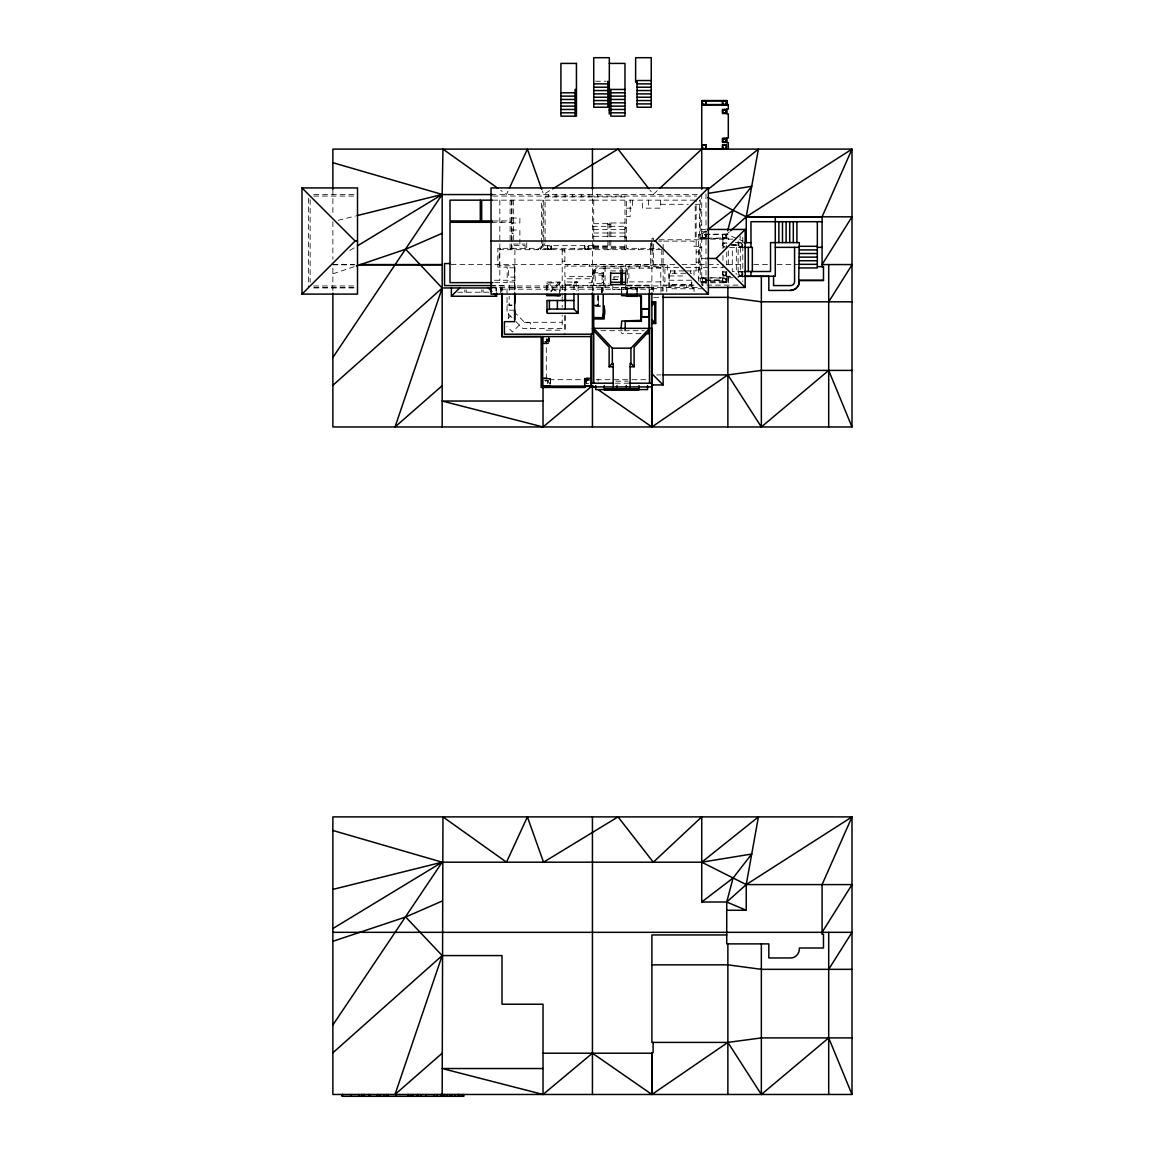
<?xml version="1.0" encoding="UTF-8"?>
<svg xmlns="http://www.w3.org/2000/svg" width="1154" height="1154" viewBox="0 0 1154 1154"><rect width="100%" height="100%" fill="white"/><g stroke="black" fill="none" stroke-linecap="round" stroke-linejoin="round"><path stroke-width="0.75" stroke-dasharray="5 3.75" d="M612.774 286.336L612.774 289.683L625.756 289.683L625.756 286.336M625.756 275.114L625.756 264.497M666.767 291.659L666.767 287.461M685.793 273.282L669.046 273.282L669.046 288.774L702.829 288.774M691.736 281.648L691.736 284.504L669.046 284.504M692.862 288.774L692.862 287.461M694.016 291.616L694.016 288.774M702.829 285.774L702.829 282.759M578.197 290.895L577.865 281.951L574.476 281.994L574.259 284.475L565.229 284.49L565.229 290.895M507.991 191.189L506.505 194.435L500.735 190.309M593.488 270.916L592.377 275.056A8.28 8.28 0 0 1 593.488 270.916L596.517 267.887A8.28 8.28 0 0 1 600.657 266.776L663.161 266.776M550.602 291.14L552.896 288.846L546.621 283.105M551.136 291.673L553.43 289.38L555.723 291.673M508.106 318.36L510.429 316.052M519.401 325.053L512.448 331.977L506.837 326.351M657.246 190.756L653.308 194.435L650.005 190.179M729.328 231.911L726.731 234.233L742.988 241.128M706.003 230.959L701.733 234.233L726.991 234.103L726.991 238.402L701.733 238.402M549.636 190.713L543.534 194.435L542.337 191.074M349.806 250.49L354.422 247.692M332.871 273.815L354.711 266.516M338.079 220.342L355.418 216.029M595.507 81.227L606.124 81.227M313.874 194.564L354.018 194.564M491.027 194.564L701.733 194.564L701.733 285.11L739.238 285.11M313.643 196.065L353.989 196.065M492.816 196.065L696.655 196.065M592.377 196.93L545.106 196.93L545.106 242.196M592.377 200.003L593.733 200.003M492.7 200.147L592.377 200.147M593.733 200.147L624.978 200.147M695.213 200.147L626.333 200.147L626.333 248.326L659.511 248.326M660.651 204.287L688.303 204.287M695.213 204.287L699.353 204.287M626.333 208.153L632.479 208.153L632.479 200.147M699.353 209.869L701.733 209.869M626.333 216.548L630.214 216.548L630.214 200.147M511.453 218.019L519.877 218.019L519.877 222.953L511.453 222.953M493.263 220.933L511.972 220.933L511.972 200.147M491.546 222.289L511.972 222.289L511.972 248.326M624.978 222.982L607.884 222.982L607.884 239.671M511.972 223.357L513.328 223.357M593.733 223.674L607.884 223.674M607.884 224.641L610.827 224.641M699.353 225.088L701.733 225.088M592.377 226.314L624.978 226.314M624.978 227.093L626.333 227.093M701.733 229.444L705.209 229.444M593.733 229.646L607.884 229.646M610.827 229.646L624.978 229.646M511.453 230.035L519.877 230.035L519.877 248.326M701.733 231.795L707.085 231.795M593.733 232.993L607.884 232.993M610.827 232.993L624.978 232.993M511.972 233.642L513.328 233.642M726.731 234.363L698.516 234.363L698.516 281.836L726.731 281.836L726.731 282.759L726.731 271.507M593.733 236.325L607.884 236.325M610.827 236.325L624.978 236.325M624.978 237.493L625.237 227.093M624.978 237.912L626.333 237.912M698.516 238.142L728.304 238.027L728.304 242.643M701.733 239.138L736.396 239.138M659.122 239.772L699.353 239.772L699.353 200.147M658.444 241.128L661.805 241.128M735.386 242.643L742.686 242.499M513.328 244.057L525.084 244.057M730.121 244.547L736.959 244.547L736.959 245.47L729.472 245.47M733.54 244.807L736.959 244.807M732.949 244.936L736.425 245.47M593.733 245.672L545.106 245.672L545.106 249.682M593.733 245.975L609.24 245.975M593.733 246.336L607.884 246.336M610.827 246.336L624.978 246.336M593.733 247.403L624.978 247.403M699.353 247.273L701.733 247.273M729.631 247.374L744.316 247.374M592.377 248.326L542.856 248.326L542.856 200.147M593.733 248.326L607.884 248.326M610.827 248.326L624.978 248.326M661.17 249.682L499.177 249.682L499.177 265.795L514.67 265.795L514.67 291.024M652.068 250.75L653.424 250.75M562.186 250.88L564.869 250.88M696.15 251.947L698.516 251.947M701.733 258.453L705.339 258.453M652.068 260.891L653.424 260.891M562.186 261.165L564.869 261.165M696.15 262.232L698.516 262.232M332.871 264.569L354.494 264.569M451.113 264.569L675.35 264.569M681.956 264.569L718.61 264.569M726.731 264.569L742.916 264.569M753.721 264.569L769.083 264.569M777.104 264.569L797.919 264.569M332.871 264.829L354.379 264.829M625.756 266.098L595.175 266.098L595.175 272.777L603.455 272.777L603.455 283.35L608.663 283.35M678.624 267.454L651.895 267.454L651.895 292.222M685.75 267.454L723.169 267.454M514.67 267.8L508.654 267.8L508.654 277.148L514.67 277.148M605.057 268.132L620.953 268.132M603.701 268.839L605.057 268.839M620.953 268.839L622.309 268.839M699.353 268.94L701.733 268.94M610.625 270.93L625.583 270.93M684.005 270.916L667.3 270.916L667.3 264.497L653.424 264.497L653.424 238.2L652.068 238.2L652.068 248.326M686.529 270.916L696.15 270.916L696.15 200.147M742.988 271.507L732.3 271.507L732.3 247.374M691.736 273.282L690.28 273.282L690.28 270.916M603.701 273.743L593.964 273.253A6.924 6.924 0 0 1 600.657 268.132L603.701 268.132L603.701 286.105M603.701 275.099L593.733 275.099L593.733 286.105M669.046 275.95L686.5 275.95M602.099 276.138L603.701 276.138M726.731 276.239L730.237 276.239M738.849 276.239L742.512 276.239M726.731 276.383L730.237 276.383M738.445 276.383L743.724 276.383M613.813 276.917L619.409 276.917M701.733 277.768L736.396 277.768M698.516 278.056L722.952 278.056L722.952 264.179M612.774 279.297L623.016 279.297M612.774 279.657L619.265 279.657M705.786 279.903L722.88 279.903L722.88 280.84L705.786 280.84M494.489 280.263L514.915 280.263M669.046 280.234L691.736 280.234M705.786 280.566L722.88 280.566M514.67 282.038L509.188 282.038L509.188 294.544M574.331 282.153L577.62 282.283L565.503 281.908L565.402 292.496M602.099 282.283L603.455 282.283M602.099 282.542L603.701 282.542M494.662 282.643L507.169 282.643L507.169 267.151L497.821 267.151L497.821 248.326L541.5 248.326L541.5 200.147M701.733 282.759L728.304 282.788L728.304 276.239M560.238 283.105L553.963 288.846L556.257 291.14M514.67 283.956L515.304 290.996M612.774 285.168L588.901 285.168L588.901 282.759L591.713 282.759L591.713 278.763L564.869 278.763L564.869 291.024M627.545 285.168L649.01 285.168L649.529 295.366M694.016 285.096L663.161 285.096L663.161 249.682M565.143 285.442L609.254 285.442M625.756 285.442L649.01 285.442M490.205 285.572L504.356 285.572L504.356 282.643M313.643 285.976L353.989 285.976M491.027 285.976L609.038 285.976M626.925 285.976L696.655 285.976M313.874 287.461L354.018 287.461M491.027 287.461L698.401 287.461M626.824 287.678L621.746 287.678L621.746 294.198M637.109 287.678L649.529 287.678M313.874 287.952L354.018 287.952M491.027 287.952L502.004 287.952L502.004 291.558M514.915 287.952L507.039 287.952L507.039 312.647L511.886 317.523M621.487 287.865L649.125 287.865L649.125 291.385M602.143 288.269L601.883 294.659M651.895 288.673L660.982 288.673L660.982 292.222M626.954 288.846L636.979 288.846M500.677 289.192L653.236 289.192M457.763 292.222L492.585 292.222M598.277 296.261L598.277 300.242M653.669 297.343L660.737 297.343M598.277 301.266L598.277 304.67M507.039 305.045L512.78 305.045M593.733 305.074L597.743 305.074M511.929 305.276L509.188 305.276L509.188 296.333M593.733 305.478L602.143 305.478M595.305 305.868L602.143 305.868M595.435 306.228L601.811 306.228M514.395 310.166L508.654 310.166L508.654 319.514M524.392 322.312L562.186 322.312M546.304 330.174L562.186 330.174M600.931 330.736L622.525 330.736M624.328 330.736L644.134 330.736M641.018 333.665L622.28 333.665L621.083 332.467M543.678 342.017L547.746 342.017L547.746 337.949M543.029 342.983L549.304 343.791L549.304 338.382M545.755 343.257L548.77 343.257L548.77 336.579M542.495 343.517L549.03 343.517L549.03 336.579M542.221 343.791L549.304 343.791M656.669 374.906L660.737 374.906M542.221 377.964L550.631 377.964L550.631 386.388M591.353 377.964L584.285 377.964L584.285 386.388M542.495 378.238L550.371 378.238L550.371 382.969M587.949 378.238L584.544 378.238L584.544 386.114M545.698 378.498L550.097 378.498L550.097 384.383M588.093 378.498L584.818 378.498L584.818 385.854M544.731 378.772L549.838 378.772L549.838 383.878M591.353 378.772L585.078 378.772L585.078 385.58M589.189 379.709L546.304 379.709L546.304 336.838M596.286 379.709L630.228 379.709M631.988 379.709L648.058 379.709M544.342 380.171L548.41 380.171L548.41 384.239M589.665 380.171L585.597 380.171L585.597 384.239M615.847 381.181L628.252 381.181M615.327 383.2L630.084 383.2M576.019 281.807L576.351 290.765M513.992 311.695L524.983 322.716L530.537 322.716L530.537 328.457M516.026 321.677L522.791 328.457L562.186 328.457L562.186 315.23M742.801 237.133L742.801 281.562M740.32 247.374L740.32 271.507M740.132 236.022L740.132 239.138M738.127 240.897L738.127 277.768M736.959 274.335L735.891 273.397M736.31 247.374L736.31 271.507M728.304 250.822L728.304 264.612M727.871 276.383L727.871 285.11M726.731 234.103L726.731 243.335M726.731 251.947L726.731 264.843M726.501 234.219L726.501 238.287M722.952 238.142L722.952 248.557M722.952 255.496L722.952 262.434M722.433 234.219L722.433 238.287M714.326 279.903L714.326 280.84M706.161 234.219L706.161 238.287M706.003 193.843L706.003 229.444M706.003 231.233L706.003 259.708M706.003 261.482L706.003 288.183M702.094 234.219L702.094 238.287M700.233 199.656L700.233 282.369M695.213 206.061L695.213 239.772M694.016 275.128L694.016 270.137L699.353 270.137L699.353 246.336L694.016 246.336L694.016 241.128L663.161 241.128L663.161 247.966M691.736 282.153L691.736 287.461M686.673 285.096L686.673 287.461M674.989 270.916L674.989 273.282M674.253 270.916L674.253 273.282M670.907 285.096L670.907 287.461M670.517 270.916L670.517 273.282M669.046 273.282L669.046 287.461M663.117 287.461L663.117 291.01M662.18 287.461L662.18 291.039M661.805 249.682L661.805 266.776M660.651 200.147L660.651 208.153L642.36 208.153L642.36 200.147M660.795 286.105L660.795 268.132L627.646 268.132L627.646 286.105M653.236 287.461L653.236 291.746M652.89 248.326L652.89 249.682M652.068 249.682L652.068 264.497L564.869 264.497L564.869 249.682M651.721 241.128L651.721 248.326M650.856 264.497L650.856 265.853M650.611 249.682L650.611 266.776M650.366 243.191L650.366 248.326M649.01 266.776L649.01 268.132M648.505 200.147L648.505 208.153M640.585 264.497L640.585 265.853M639.532 266.776L639.532 268.132M638.335 248.326L638.335 249.682M637.109 287.461L637.109 294.198M636.979 291.832L636.979 288.183L626.954 288.183L626.954 293.318M628.05 248.326L628.05 249.682M627.632 288.846L627.632 293.938M626.824 287.461L626.824 294.299M626.29 271.724L626.29 268.132L622.309 268.132L622.309 271.724M625.756 286.856L625.756 289.683M624.978 249.682L624.978 196.93L593.733 196.93L593.733 249.682M621.487 287.461L621.487 293.981M621.241 194.564L621.241 196.93M620.953 266.776L620.953 271.724M614.015 276.917L614.015 279.297M611.072 264.497L611.072 266.098M610.827 222.982L610.827 249.682M609.24 222.982L609.24 249.682M607.884 240.696L607.884 249.682M605.057 266.776L605.057 287.461M603.21 287.461L603.21 291.01M602.417 287.461L602.417 291.068M602.099 275.099L602.099 283.35L595.175 283.35L595.175 275.099M602.143 287.461L602.143 294.659M601.609 287.461L601.609 293.866M598.277 295.453L598.277 305.478M598.118 379.709L598.118 381.181M597.743 295.453L597.743 305.478M597.469 194.564L597.469 196.93M593.733 287.461L593.733 291.01M592.435 189.963L592.435 291.327M589.434 264.497L589.434 266.098M588.901 194.564L588.901 196.93M588.756 245.614L588.756 249.682M584.689 245.614L584.761 249.682M581.558 194.564L581.558 196.93M574.49 248.326L574.49 249.682M573.956 284.49L573.956 290.895M572.485 194.564L572.485 196.93M567.941 264.497L567.941 266.098M565.143 194.564L565.143 196.93M565.143 315.576L565.143 331.53M564.869 315.547L564.869 334.819M562.186 249.682L562.186 295.741M562.186 296.578L562.186 307.209M560.238 291.313L560.238 282.038L546.621 282.038L546.621 294.587M559.704 294.587L559.171 282.571L547.155 283.105L547.155 294.587M559.171 282.038L553.43 288.312L547.688 282.038M556.055 194.564L556.055 196.93M551.497 245.614L551.497 249.682M548.713 194.564L548.713 196.93M548.496 336.579L548.496 342.983M547.429 245.614L547.429 249.682M543.75 200.147L543.75 239.614M540.678 248.326L540.678 249.682M529.729 248.326L529.729 249.682M526.743 242.715L526.743 248.326M525.084 248.326L525.084 245.413L513.328 245.413L513.328 248.326M514.915 249.682L514.915 291.76M514.395 267.8L514.395 277.148M513.328 200.147L513.328 242.311M511.453 200.147L511.453 248.326M510.775 248.326L510.775 249.682M510.097 200.147L510.097 249.682M501.817 220.933L501.817 222.289M501.875 288.082L501.875 291.688M500.49 248.326L500.49 249.682M500.677 287.952L500.677 293.909M499.826 200.147L499.826 280.263M496.581 287.952L496.581 291.27M495.917 287.952L495.917 290.996M483.137 289.856L483.137 292.222M481.795 289.856L481.795 292.222M466.173 289.856L466.173 292.222M464.831 289.856L464.831 292.222M332.871 189.963L332.871 213.057M332.871 221.64L332.871 259.232M332.871 268.132L332.871 291.616M310.137 199.656L310.137 282.369M308.637 198.142L308.637 287.952M544.832 243.537A8.28 8.28 0 0 1 543.996 245.542L540.966 248.572A8.28 8.28 0 0 1 536.826 249.682M543.231 244.057A6.924 6.924 0 0 1 536.826 248.326M546.852 339.031A1.486 1.486 0 0 1 545.207 341.382M547.241 338.915A1.875 1.875 0 0 1 545.222 341.786M588.583 383.344A1.486 1.486 0 0 1 586.549 383.229A1.486 1.486 0 0 1 586.549 381.195A1.486 1.486 0 0 1 588.583 381.08M586.549 383.748A1.875 1.875 0 0 1 586.001 381.267A1.875 1.875 0 0 1 588.425 380.517M545.236 381.253A1.486 1.486 0 0 1 547.4 381.137A1.486 1.486 0 0 1 547.4 383.287A1.486 1.486 0 0 1 545.236 383.157M545.294 380.676A1.875 1.875 0 0 1 547.905 381.137A1.875 1.875 0 0 1 547.443 383.748M724.207 246.466A1.486 1.486 0 0 1 723.183 244.259A1.486 1.486 0 0 1 725.606 244.042M723.991 246.812A1.875 1.875 0 0 1 722.851 244.071A1.875 1.875 0 0 1 725.794 243.682M726.501 242.96L722.433 242.96L722.433 247.043L726.501 247.043L726.501 242.96M742.585 242.96L738.517 242.96L738.517 247.043L742.585 247.043L742.585 242.96M664.935 265.853L628.887 265.853L628.887 281.879L664.935 281.879L664.935 265.853M593.82 266.098L564.869 266.098L564.869 276.383L593.82 276.383L593.82 266.098M726.501 271.825L722.433 271.825L722.433 275.893L726.501 275.893L726.501 271.825M742.585 271.825L738.517 271.825L738.517 275.893L742.585 275.893L742.585 271.825M706.161 278.302L702.094 278.302L702.094 282.369L706.161 282.369L706.161 278.302M726.501 278.302L722.433 278.302L722.433 282.369L726.501 282.369L726.501 278.302M585.972 248.932A1.486 1.486 0 0 0 588.194 247.648A1.486 1.486 0 0 0 585.972 246.365A1.486 1.486 0 0 0 585.972 248.932M585.641 249.177A1.875 1.875 0 0 0 588.583 247.807A1.875 1.875 0 0 0 585.929 245.946A1.875 1.875 0 0 0 585.641 249.177M548.727 248.932A1.486 1.486 0 0 0 550.948 247.648A1.486 1.486 0 0 0 548.727 246.365A1.486 1.486 0 0 0 548.727 248.932M548.395 249.177A1.875 1.875 0 0 0 551.323 247.807A1.875 1.875 0 0 0 548.669 245.946A1.875 1.875 0 0 0 548.395 249.177M739.815 275.142A1.486 1.486 0 0 0 742.036 273.859A1.486 1.486 0 0 0 739.815 272.575A1.486 1.486 0 0 0 739.815 275.142M739.483 275.388A1.875 1.875 0 0 0 742.426 274.017A1.875 1.875 0 0 0 739.772 272.156A1.875 1.875 0 0 0 739.483 275.388M739.815 246.292A1.486 1.486 0 0 0 742.036 244.994A1.486 1.486 0 0 0 739.815 243.71A1.486 1.486 0 0 0 739.815 246.292M739.483 246.538A1.875 1.875 0 0 0 742.426 245.167A1.875 1.875 0 0 0 739.772 243.306A1.875 1.875 0 0 0 739.483 246.538M703.377 237.536A1.486 1.486 0 0 0 705.613 236.253A1.486 1.486 0 0 0 703.377 234.969A1.486 1.486 0 0 0 703.377 237.536M703.046 237.796A1.875 1.875 0 0 0 705.988 236.426A1.875 1.875 0 0 0 703.334 234.565A1.875 1.875 0 0 0 703.046 237.796M723.731 237.536A1.486 1.486 0 0 0 725.953 236.253A1.486 1.486 0 0 0 723.731 234.969A1.486 1.486 0 0 0 723.731 237.536M723.399 237.796A1.875 1.875 0 0 0 726.342 236.426A1.875 1.875 0 0 0 723.673 234.565A1.875 1.875 0 0 0 723.399 237.796M703.377 281.619A1.486 1.486 0 0 0 705.613 280.335A1.486 1.486 0 0 0 703.377 279.052A1.486 1.486 0 0 0 703.377 281.619M703.046 281.864A1.875 1.875 0 0 0 705.988 280.494A1.875 1.875 0 0 0 703.334 278.633A1.875 1.875 0 0 0 703.046 281.864M723.731 281.619A1.486 1.486 0 0 0 725.953 280.335A1.486 1.486 0 0 0 723.731 279.052A1.486 1.486 0 0 0 723.731 281.619M723.399 281.864A1.875 1.875 0 0 0 726.342 280.494A1.875 1.875 0 0 0 723.673 278.633A1.875 1.875 0 0 0 723.399 281.864M723.731 275.142A1.486 1.486 0 0 0 725.953 273.859A1.486 1.486 0 0 0 723.731 272.575A1.486 1.486 0 0 0 723.731 275.142M723.399 275.388A1.875 1.875 0 0 0 726.342 274.017A1.875 1.875 0 0 0 723.673 272.156A1.875 1.875 0 0 0 723.399 275.388"/><path stroke-width="1.5" d="M591.353 385.58L591.353 334.198M653.106 1042.408L653.106 1052.679L651.895 1052.679L651.895 1094.468L727.871 1042.408L761.351 1037.908L851.998 1037.908M442.17 1094.468L442.963 816.888L506.505 862.197L527.392 816.888L543.534 862.197L618.025 816.888L653.308 862.197L701.733 816.888L701.733 902.01L726.731 902.01L746.234 910.275L746.234 884.599L758.409 816.888L701.733 862.197L442.17 862.197L332.871 889.402M744.056 271.507L770.54 271.507L770.54 242.6L799.318 242.6L798.655 285.067M546.924 309.748L549.376 309.359L549.376 300.444M727.64 230.8L733.093 210.216L751.73 186.27L708.628 193.309M726.731 902.01L746.234 884.599L851.998 816.888L851.998 1094.468L332.871 1094.468L332.871 816.888L851.998 816.888L822.081 884.599L822.081 934.293L823.48 934.293L823.48 947.997L799.318 947.997C799.967 953.06 795.755 958.094 790.562 957.964L768.824 957.964L768.824 943.885L726.731 943.885L726.731 902.01L733.093 877.978L751.73 854.032L701.733 862.197L746.234 884.599L851.998 884.599L822.081 932.331M356.398 265.954L405.66 249.235L442.17 288.082L395.029 426.966L442.17 385.71M509.491 187.958L527.392 149.111L541.731 189.4M828.702 301.829L851.998 264.829M828.702 969.331L851.998 932.331L332.871 932.331M332.871 357.495L442.17 194.435L442.963 149.111L497.836 188.246M332.871 1024.997L442.17 862.197L332.871 830.476M613.178 366.784L609.139 366.784L612.327 363.395L612.327 348.176L593.733 328.356M630.084 366.784L634.109 366.784L630.935 363.395L630.935 348.176L649.529 328.356M649.529 330.736L634.109 347.152L634.109 366.784M302.002 294.097L302.002 187.929L357.509 187.929L357.509 294.097L302.002 294.097L355.086 241.013L357.509 241.013M451.387 287.952L451.387 296.232L459.653 287.952M559.171 295.121L560.238 294.587L560.238 295.655L546.621 295.655L546.621 294.587L559.171 295.655M491.027 241.013L655.27 241.013L708.354 187.929L708.354 294.097L491.027 294.097L491.027 187.929L708.354 187.929M651.895 305.651L655.645 301.915L651.895 301.915M707.128 258.453L716.144 258.453L745.167 229.444L708.671 229.444M659.857 188.304L701.733 149.111M730.626 230.757L746.234 216.822L851.998 149.111L851.998 426.966L332.871 426.966L332.871 293.116M332.871 385.321L442.17 288.082M332.871 1052.823L442.17 955.584L502.004 955.584L502.004 1004.211L543.029 1004.211L543.029 1094.468L442.17 1068.532L543.029 1068.532M442.17 1053.213L395.029 1094.468L442.17 955.584L405.66 916.997L332.871 941.318M662.497 374.906L727.871 374.906L761.351 426.966L828.702 370.405L851.998 426.966M726.731 934.956L651.895 934.956L651.895 1042.408L727.871 1042.408L761.351 1094.468L828.702 1037.908L851.998 1094.468M543.029 401.029L442.17 401.029L543.029 426.966L592.435 385.71L595.334 387.73M543.029 1094.468L592.435 1053.213L651.895 1094.468L651.895 1052.679M708.643 188.91L758.409 149.111L746.234 216.822L746.234 242.643M707.431 229.862L733.093 210.216M701.733 902.01L733.093 877.978M552.694 188.852L618.025 149.111L648.909 188.766M357.495 245.831L442.17 194.435L442.17 426.966M332.871 928.537L442.17 862.197M405.66 249.235L442.17 233.296M405.66 916.997L442.17 901.058M357.163 215.596L442.17 194.435L332.871 162.7M609.24 63.412L624.978 63.412L624.978 116.15L610.827 116.15L610.827 113.885L609.24 113.885L609.355 57.7L593.733 57.7L593.733 107.235L607.884 107.235L607.884 81.227M651.245 80.535L637.08 80.535L637.08 107.235L651.245 107.235L651.245 57.7L635.623 57.7L635.623 82.208L637.08 82.208M607.884 82.208L609.355 82.208M593.733 83.867L607.884 83.867M637.08 83.867L651.245 83.867M593.733 87.214L607.884 87.214M637.08 87.214L651.245 87.214M576.437 89.449L575.081 89.449L575.081 116.15M609.24 89.449L624.978 89.449M593.733 90.546L607.884 90.546M637.08 90.546L651.245 90.546M560.916 92.782L576.437 92.782M610.827 92.782L624.978 92.782M593.733 93.892L607.884 93.892M637.08 93.892L651.245 93.892M560.916 96.128L575.081 96.128M610.827 96.128L624.978 96.128M593.733 97.225L607.884 97.225M637.08 97.225L651.245 97.225M560.916 99.46L575.081 99.46M610.827 99.46L624.978 99.46M593.733 100.557L607.884 100.557M637.08 100.557L651.245 100.557M701.733 100.845L726.731 100.845M560.916 102.807L575.081 102.807M610.827 102.807L624.978 102.807M593.733 103.903L607.884 103.903M637.08 103.903L651.245 103.903M701.733 104.61L728.304 104.509L728.304 109.111L726.731 109.111L726.731 113.857L728.304 113.857L728.304 137.975L726.731 137.975L726.731 142.721L728.304 142.721L728.304 149.27M701.733 104.884L726.991 104.884L726.991 100.571L701.733 100.571L701.733 189.198M560.916 106.139L575.081 106.139M610.827 106.139L624.978 106.139M560.916 109.471L575.081 109.471M610.827 109.471L624.978 109.471M609.24 110.164L610.827 110.164M560.916 112.818L575.081 112.818M624.978 112.818L610.827 112.818L610.827 89.449M705.267 149.27L722.981 149.27M442.17 194.564L492.643 194.564M492.354 200.147L481.665 200.147L481.665 220.933L492.354 220.933M746.234 216.952L822.081 216.952M822.081 221.698L750.98 221.698L750.98 247.374M492.498 222.289L450.017 222.289L450.017 282.643L492.873 282.643M744.056 242.643L750.98 242.643M799.318 246.307L817.335 246.307M744.056 247.374L752.336 247.374L752.336 271.507M775.286 247.345L799.318 247.345M817.335 247.345L822.081 247.345M799.318 249.913L817.335 249.913M799.318 253.519L817.335 253.519M799.318 257.126L817.335 257.126M799.318 260.732L817.335 260.732M450.017 263.545L444.535 263.545L444.535 285.572L492.051 285.572M799.318 264.338L817.335 264.338M359.76 264.569L442.17 264.569M851.998 264.569L822.081 264.569L851.998 216.822L746.234 216.822L707.993 197.579M359.76 264.829L442.17 264.829M817.335 266.646L823.48 266.646L823.48 280.494L799.318 280.494M823.48 266.79L822.081 266.79L822.081 216.822L851.998 149.111L332.871 149.111L332.871 189.487M799.318 267.944L817.335 267.944L817.335 221.698M610.625 273.296L625.583 273.296M744.056 276.239L775.286 276.239L775.286 216.952M745.484 276.383L768.824 276.383M799.318 280.364L823.48 280.364M610.625 282.283L625.583 282.283M708.671 287.461L745.167 287.461L745.167 229.444M442.17 287.952L491.618 287.952M627.632 295.64L636.301 295.64M626.824 295.886L621.487 295.612M637.109 295.886L641.379 295.813L641.379 321.331L625.223 321.331L625.223 329.741M451.387 296.232L496.581 296.232L496.581 292.914M662.497 297.343L727.871 297.343L761.351 301.829L851.998 301.829M573.956 300.502L546.953 300.516L547.039 311.45M651.895 302.189L655.371 302.189L655.371 323.221L651.895 323.221M651.895 302.449L655.111 302.449L655.111 322.961L651.895 322.817M651.895 302.593L654.967 302.593L654.967 322.817M514.67 303.329L515.304 294.53M641.653 308.911L648.721 308.911M549.376 309.056L573.956 309.056L578.168 313.282M514.67 310.166L514.67 319.514M547.256 313.297L578.197 313.297L578.197 294.342M641.653 316.715L648.721 316.715M651.895 323.495L655.645 323.495L655.645 301.915M592.377 328.356L651.895 328.356M645.548 333.665L649.529 333.665M612.327 348.176L630.935 348.176M612.327 363.395L613.178 363.395L613.178 386.922M630.935 363.395L630.084 363.395L630.084 386.922M851.998 370.405L761.351 370.405L727.871 374.906L651.895 426.966L598.234 389.735M591.353 383.2L613.524 383.2M629.723 383.2L651.895 383.2M651.895 384.931L663.117 384.931L663.117 294.558M653.106 385.176L651.895 385.176L651.895 426.966L651.895 292.813M542.495 378.238L542.495 386.114L592.435 386.114M550.631 386.388L542.221 386.388L542.221 377.964M584.285 386.388L592.694 386.388M651.895 386.922L591.353 386.922L591.353 336.579L502.004 336.579L502.004 293.361M726.731 910.275L746.234 910.275M651.895 964.845L727.871 964.845L761.351 969.331L851.998 969.331M543.029 1053.213L651.895 1053.213M640.181 295.886L641.119 296.809L640.989 320.379L621.689 321.014L621.083 328.991M547.025 312.633L547.039 309.488M716.144 258.453L745.167 287.461M655.27 241.013L708.354 294.097M651.895 319.759L655.645 323.495M651.895 373.723L663.117 384.931M488.315 287.952L491.864 291.5M494.215 293.866L496.581 296.232M302.002 187.929L355.086 241.013M593.733 330.736L609.139 347.152L609.139 366.784M828.702 264.569L828.702 426.966M828.702 932.331L828.702 1094.468M796.909 221.698L796.909 242.6M794.572 247.345L794.572 281.576A4.01 4.01 0 0 1 790.562 285.586L773.569 285.586L773.569 276.239M793.303 221.698L793.303 242.6M789.697 221.698L789.697 242.6M786.09 221.698L786.09 242.6M782.484 221.698L782.484 242.6M778.892 221.698L778.892 242.6M768.824 276.239L768.824 290.462L791.716 290.39L795.899 288.659L798.655 284.923A8.742 8.742 0 0 0 799.318 281.576M761.351 276.383L761.351 426.966M761.351 943.885L761.351 1094.468M750.98 271.507L750.98 276.239M748.326 247.374L748.326 271.507M727.871 286.856L727.871 426.966M727.871 943.885L727.871 1094.468M726.731 100.571L726.731 104.884M726.501 104.769L726.501 100.701L722.433 100.701L722.433 104.769M706.161 104.769L706.161 100.701L702.094 100.701L702.094 104.769M651.649 328.356L651.649 383.2M649.529 292.928L649.529 383.2M649.125 293.159L649.125 333.665M647.538 385.58L647.538 389.59L595.724 389.59L595.724 385.58M638.984 385.58L638.984 389.59M638.104 388.956L630.632 388.956M636.979 293.318L636.979 296.304L626.954 296.304L626.954 293.318M630.098 388.956L630.098 389.879M629.565 388.956L622.078 388.956M626.305 385.58L626.305 386.922M625.583 272.56L625.583 284.634L610.625 284.634L610.625 272.56M622.309 272.156L622.309 283.74M621.544 388.956L621.544 389.879M620.953 272.156L620.953 283.74M621.011 388.956L613.539 388.956M616.957 385.58L616.957 386.922M613.005 388.956L613.005 389.879M612.471 388.956L604.984 388.956M604.278 385.58L604.278 389.59M603.859 306.228L603.859 317.321M603.21 294.558L603.21 317.624M593.733 294.558L593.733 317.624L604.133 317.624L604.133 318.98L593.733 318.98L593.733 383.2M592.435 149.111L592.435 189.184M592.377 292.972L592.377 334.198L504.385 334.198L504.385 321.649L514.67 321.649L514.67 292.827M592.435 385.71L592.435 426.966M592.435 816.888L592.435 1094.468M591.613 334.198L591.613 383.2M585.078 385.58L585.078 387.456L541.154 387.456L541.154 336.579L501.875 336.708L501.875 293.491M573.956 294.097L573.956 309.056M565.402 293.837L565.402 300.502M565.287 294.097L565.287 309.056M557.396 300.444L557.396 309.056M543.029 387.412L543.029 426.966M542.755 336.579L542.625 386.085M542.495 336.579L542.495 343.517M542.221 336.579L542.221 343.791M463.821 1094.468L463.821 1096.3L342.175 1096.3L342.175 1094.468M462.235 1094.468L462.235 1096.3M459.451 1094.468L459.451 1096.3M458.513 1094.468L458.513 1096.3M457.893 1094.468L457.893 1096.3M454.734 1094.468L454.734 1096.3M451.95 1094.468L451.95 1096.3M450.046 1094.468L450.046 1096.3M447.262 1094.468L447.262 1096.3M444.42 1094.468L444.42 1096.3M441.636 1094.468L441.636 1096.3M440.828 1094.468L440.828 1096.3M437.077 1094.468L437.077 1096.3M434.279 1094.468L434.279 1096.3M426.273 1094.468L426.273 1096.3M420.72 1094.468L420.72 1096.3M417.936 1094.468L417.936 1096.3M417.099 1094.468L417.099 1096.3M413.219 1094.468L413.219 1096.3M411.314 1094.468L411.314 1096.3M408.516 1094.468L408.516 1096.3M407.852 1094.468L407.852 1096.3M396.082 1094.468L396.082 1096.3M387.917 1094.468L387.917 1096.3M386.619 1094.468L386.619 1096.3M383.82 1094.468L383.82 1096.3M380.301 1094.468L380.301 1096.3M377.488 1094.468L377.488 1096.3M369.727 1094.468L369.727 1096.3M368.775 1094.468L368.775 1096.3M364.058 1094.468L364.058 1096.3M363.048 1094.468L363.048 1096.3M361.635 1094.468L361.635 1096.3M358.836 1094.468L358.836 1096.3M351.076 1094.468L351.076 1096.3M342.406 1094.468L342.406 1096.3M604.133 307.252A15.767 15.767 0 0 1 604.133 316.326M798.15 285.961A8.742 8.742 0 0 1 790.562 290.332M725.606 141.278A1.486 1.486 0 0 1 723.327 141.278M723.731 139.043A1.486 1.486 0 0 1 725.217 139.043M725.606 112.428A1.486 1.486 0 0 1 723.327 112.428M723.731 110.193A1.486 1.486 0 0 1 725.217 110.193M576.437 63.412L560.916 63.412L560.916 116.15L576.437 116.15L576.437 63.412M726.501 109.442L722.433 109.442L722.433 113.51L726.501 113.51L726.501 109.442M726.501 138.292L722.433 138.292L722.433 142.36L726.501 142.36L726.501 138.292M706.161 144.769L702.094 144.769L702.094 148.837L706.161 148.837L706.161 144.769M726.501 144.769L722.433 144.769L722.433 148.837L726.501 148.837L726.501 144.769M480.309 200.147L450.017 200.147L450.017 220.933L480.309 220.933L480.309 200.147M604.133 306.228L603.412 317.321L604.133 306.228M648.721 308.695L641.653 308.695L641.653 316.917L648.721 316.917L648.721 308.695M638.638 388.956L604.451 388.956L604.451 389.879L638.638 389.879L638.638 388.956M723.399 104.264A1.875 1.875 0 0 0 726.342 102.894A1.875 1.875 0 0 0 723.673 101.033A1.875 1.875 0 0 0 723.399 104.264M723.399 141.87A1.875 1.875 0 0 0 726.342 140.5A1.875 1.875 0 0 0 723.673 138.639A1.875 1.875 0 0 0 723.399 141.87M703.046 148.347A1.875 1.875 0 0 0 705.988 146.962A1.875 1.875 0 0 0 703.334 145.101A1.875 1.875 0 0 0 703.046 148.347M723.399 148.347A1.875 1.875 0 0 0 726.342 146.962A1.875 1.875 0 0 0 723.673 145.101A1.875 1.875 0 0 0 723.399 148.347M703.046 104.264A1.875 1.875 0 0 0 705.988 102.894A1.875 1.875 0 0 0 703.334 101.033A1.875 1.875 0 0 0 703.046 104.264M723.399 113.005A1.875 1.875 0 0 0 726.342 111.635A1.875 1.875 0 0 0 723.673 109.774A1.875 1.875 0 0 0 723.399 113.005"/></g></svg>
